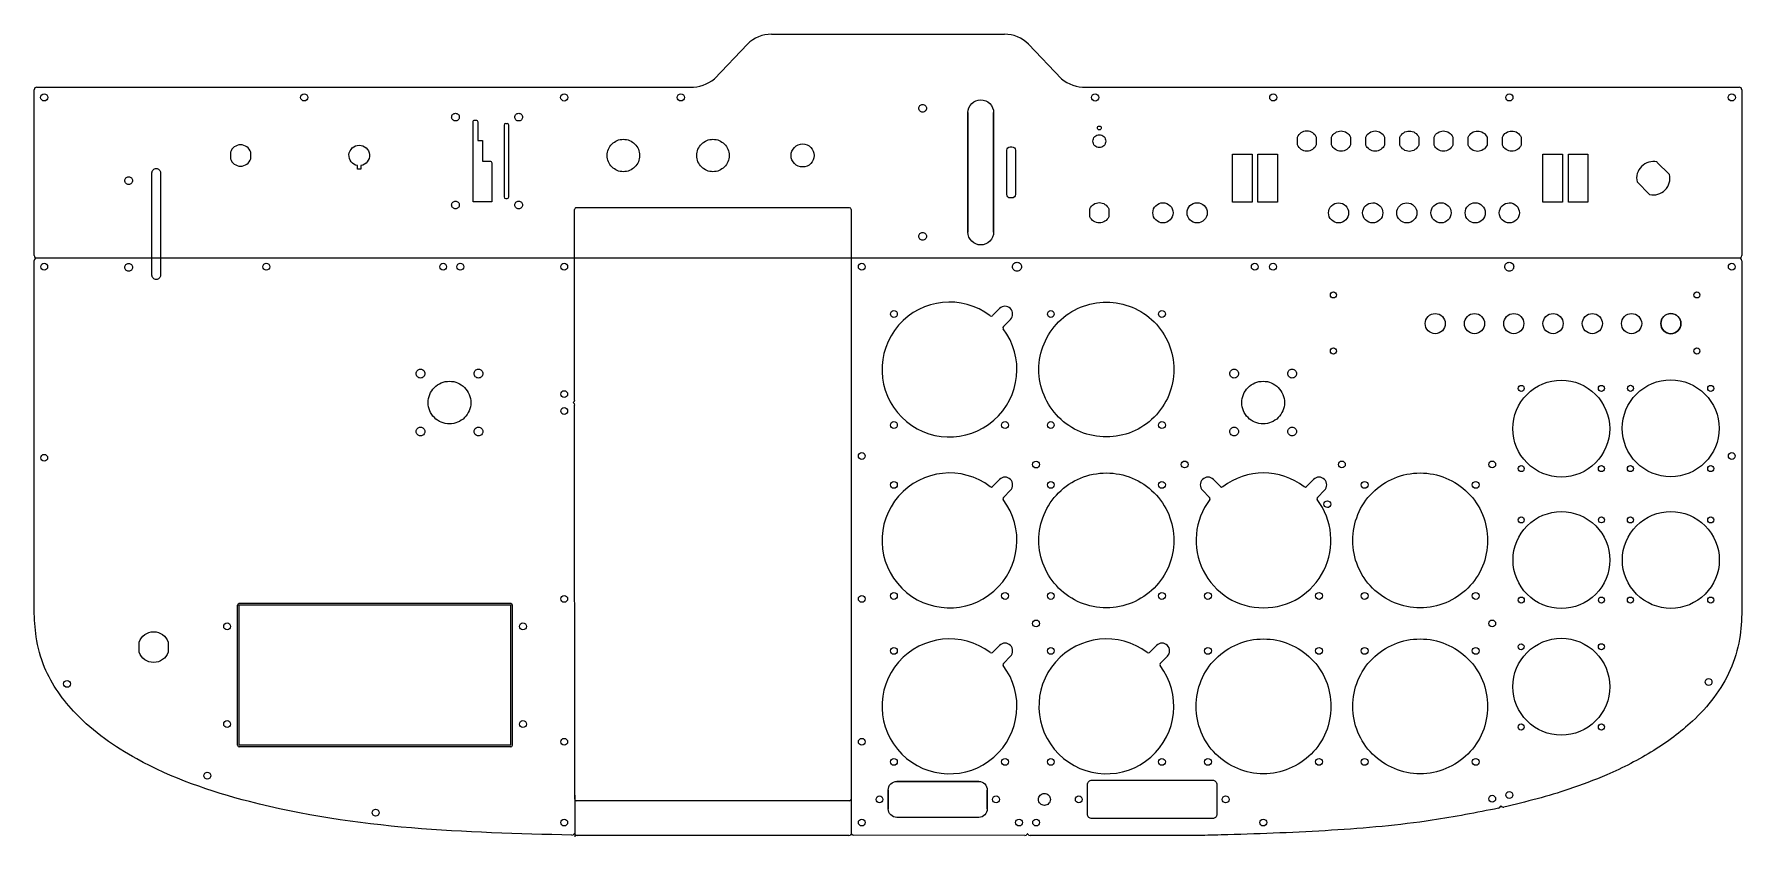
# Model space of a CAD drawing. Header units: inches. Extents: x -55 to 626, y 47 to 348.
# Drawn here: x -54.74 to -15.37, y 47.09 to 65.6 of the extents above.
import ezdxf

# ---------------------------------------------------------------- set-up
doc = ezdxf.new("R2010")
doc.units = ezdxf.units.IN
doc.layers.get('0').update_dxf_attribs({"linetype": 'CONTINUOUS'})

msp = doc.modelspace()

# ---------------------------------------------------------------- linework, layer by layer
for p, q in [((-39.055, 64.568), (-38.292, 65.37)), ((-37.736, 65.601), (-32.371, 65.601)), ((-31.814, 65.37), (-31.052, 64.568)), ((-54.738, 60.495), (-54.738, 64.318)), ((-54.679, 64.377), (-39.612, 64.377)), ((-30.495, 64.377), (-15.427, 64.377)), ((-15.368, 64.318), (-15.368, 60.495)), ((-33.209, 63.791), (-33.209, 61.035)), ((-32.618, 61.035), (-32.618, 63.791)), ((-43.904, 63.501), (-43.904, 61.848)), ((-43.865, 63.54), (-43.836, 63.54)), ((-43.797, 61.848), (-43.797, 63.501)), ((-50.213, 62.877), (-50.213, 62.728)), ((-49.744, 62.728), (-49.744, 62.877)), ((-17.035, 62.363), (-17.324, 62.652)), ((-17.784, 62.193), (-17.495, 61.903)), ((-43.865, 61.808), (-43.836, 61.808)), ((-42.277, 57.163), (-42.278, 61.559)), ((-35.938, 61.598), (-42.239, 61.598)), ((-35.899, 61.559), (-35.899, 47.96)), ((-54.738, 52.315), (-54.738, 60.377)), ((-15.4, 60.436), (-54.707, 60.436)), ((-15.368, 60.376), (-15.368, 52.315)), ((-32.481, 59.272), (-32.644, 59.109)), ((-32.23, 59.022), (-32.394, 58.858)), ((-42.276, 47.96), (-42.277, 57.045)), ((-32.481, 55.331), (-32.644, 55.168)), ((-27.551, 55.331), (-27.388, 55.168)), ((-25.242, 55.331), (-25.405, 55.168)), ((-32.23, 55.081), (-32.394, 54.917)), ((-27.802, 55.081), (-27.639, 54.917)), ((-24.991, 55.081), (-25.154, 54.917)), ((-50.049, 49.202), (-50.049, 52.43)), ((-43.75, 52.47), (-50.009, 52.47)), ((-43.75, 52.43), (-50.009, 52.43)), ((-50.009, 49.202), (-50.009, 52.43)), ((-43.75, 49.202), (-43.75, 52.43)), ((-43.71, 49.202), (-43.71, 52.43)), ((-32.481, 51.504), (-32.644, 51.34)), ((-32.23, 51.253), (-32.394, 51.09)), ((-28.864, 51.504), (-29.027, 51.34)), ((-28.613, 51.253), (-28.777, 51.09)), ((-43.75, 49.202), (-50.009, 49.202)), ((-43.75, 49.162), (-50.009, 49.162)), ((-42.276, 48.051), (-42.276, 47.088)), ((-35.048, 48.168), (-35.048, 47.735)), ((-32.961, 48.365), (-34.851, 48.365)), ((-32.764, 47.735), (-32.764, 48.168)), ((-35.938, 47.92), (-42.236, 47.92)), ((-35.899, 47.983), (-35.899, 47.125)), ((-35.956, 47.121), (-42.219, 47.121)), ((-31.895, 47.121), (-35.84, 47.125)), ((-27.828, 47.121), (-31.777, 47.121))]:
    msp.add_line(p, q)
for points in [[(-54.506, 64.059, -0.414214), (-54.589, 64.141, -0.414214), (-54.506, 64.224, -0.414214), (-54.424, 64.141, -0.414214)], [(-48.512, 64.059, -0.414214), (-48.595, 64.141, -0.414214), (-48.512, 64.224, -0.414214), (-48.429, 64.141, -0.414214)], [(-42.518, 64.058, -0.414214), (-42.6, 64.141, -0.414214), (-42.518, 64.224, -0.414214), (-42.435, 64.141, -0.414214)], [(-39.912, 64.141, -0.414214), (-39.829, 64.224, -0.414214), (-39.746, 64.141, -0.414214), (-39.829, 64.059, -0.414214)], [(-30.195, 64.14, -0.414214), (-30.278, 64.058, -0.414214), (-30.36, 64.14, -0.414214), (-30.278, 64.223, -0.414214)], [(-26.17, 64.059, -0.414214), (-26.253, 64.141, -0.414214), (-26.17, 64.224, -0.414214), (-26.088, 64.141, -0.414214)], [(-20.645, 64.141, -0.414214), (-20.728, 64.059, -0.414214), (-20.811, 64.141, -0.414214), (-20.728, 64.224, -0.414214)], [(-15.6, 64.059, -0.414214), (-15.683, 64.141, -0.414214), (-15.6, 64.224, -0.414214), (-15.518, 64.141, -0.414214)], [(-34.256, 63.98, -0.414214), (-34.167, 63.892, -0.414214), (-34.256, 63.803, -0.414214), (-34.345, 63.892, -0.414214)], [(-32.618, 63.791), (-32.618, 61.035, -0.414214), (-32.914, 60.739, -0.414214), (-33.209, 61.035), (-33.209, 63.791, -0.414214), (-32.914, 64.086, -0.414214)], [(-45.113, 63.687, -0.414214), (-45.025, 63.776, -0.414214), (-44.936, 63.687, -0.414214), (-45.025, 63.598, -0.414214)], [(-44.405, 62.674), (-44.23, 62.674, -0.414214), (-44.19, 62.635), (-44.19, 61.73), (-44.62, 61.73), (-44.62, 63.58, -0.414214), (-44.581, 63.619), (-44.552, 63.619, -0.414214), (-44.513, 63.58), (-44.513, 63.147), (-44.405, 63.147)], [(-43.656, 63.687, -0.414214), (-43.567, 63.776, -0.414214), (-43.478, 63.687, -0.414214), (-43.567, 63.598, -0.414214)], [(-30.181, 63.482, -0.414214), (-30.137, 63.438, -0.414214), (-30.181, 63.394, -0.414214), (-30.225, 63.438, -0.414214)], [(-47.48, 62.822, -0.389899), (-47.245, 63.038, -0.389899), (-47.009, 62.822, -0.389899), (-47.205, 62.569), (-47.205, 62.487), (-47.284, 62.487), (-47.284, 62.569, -0.389899)], [(-40.78, 62.802, -0.414214), (-41.154, 62.428, -0.414214), (-41.528, 62.802, -0.414214), (-41.154, 63.176, -0.414214)], [(-39.088, 62.428, -0.414214), (-39.462, 62.802, -0.414214), (-39.088, 63.176, -0.414214), (-38.714, 62.802, -0.414214)], [(-37.287, 62.802, -0.414214), (-37.021, 63.068, -0.414214), (-36.756, 62.802, -0.414214), (-37.021, 62.537, -0.414214)], [(-32.116, 61.901, -0.414214), (-32.195, 61.822), (-32.234, 61.822, -0.414214), (-32.313, 61.901), (-32.313, 62.925, -0.414214), (-32.234, 63.003), (-32.195, 63.003, -0.414214), (-32.116, 62.925)], [(-30.181, 62.985, -0.414214), (-30.329, 63.133, -0.414214), (-30.181, 63.281, -0.414214), (-30.033, 63.133, -0.414214)], [(-25.613, 63.225, -0.303697), (-25.397, 63.37, -0.303697), (-25.18, 63.225), (-25.18, 63.046, -0.303697), (-25.397, 62.901, -0.303697), (-25.613, 63.046)], [(-24.825, 63.223, -0.303697), (-24.609, 63.368, -0.303697), (-24.392, 63.223), (-24.392, 63.045, -0.303697), (-24.609, 62.9, -0.303697), (-24.825, 63.045)], [(-24.038, 63.044), (-24.038, 63.223, -0.303697), (-23.822, 63.368, -0.303697), (-23.605, 63.223), (-23.605, 63.044, -0.303697), (-23.822, 62.9, -0.303697)], [(-23.034, 63.367, -0.303697), (-22.818, 63.222), (-22.818, 63.043, -0.303697), (-23.034, 62.898, -0.303697), (-23.251, 63.043), (-23.251, 63.222, -0.303697)], [(-22.247, 63.368, -0.303697), (-22.03, 63.223), (-22.03, 63.044, -0.303697), (-22.247, 62.899, -0.303697), (-22.463, 63.044), (-22.463, 63.223, -0.303697)], [(-21.46, 62.898, -0.303697), (-21.677, 63.043), (-21.677, 63.222, -0.303697), (-21.46, 63.367, -0.303697), (-21.243, 63.222), (-21.243, 63.043, -0.303697)], [(-20.889, 63.222, -0.303697), (-20.673, 63.367, -0.303697), (-20.456, 63.222), (-20.456, 63.044, -0.303697), (-20.673, 62.899, -0.303697), (-20.889, 63.044)], [(-52.559, 62.312, -0.414214), (-52.471, 62.224, -0.414214), (-52.559, 62.135, -0.414214), (-52.648, 62.224, -0.414214)], [(-51.923, 62.503, -0.414214), (-51.825, 62.405), (-51.825, 60.042, -0.414214), (-51.923, 59.944, -0.414214), (-52.022, 60.042), (-52.022, 62.405, -0.414214)], [(-45.113, 61.662, -0.414214), (-45.024, 61.75, -0.414214), (-44.936, 61.662, -0.414214), (-45.024, 61.573, -0.414214)], [(-43.567, 61.573, -0.414214), (-43.656, 61.662, -0.414214), (-43.567, 61.75, -0.414214), (-43.479, 61.662, -0.414214)], [(-29.965, 61.57), (-29.965, 61.391, -0.303697), (-30.181, 61.246, -0.303697), (-30.398, 61.391), (-30.398, 61.57, -0.303697), (-30.181, 61.715, -0.303697)], [(-28.947, 61.48, -0.414214), (-28.714, 61.713, -0.414214), (-28.482, 61.48, -0.414214), (-28.714, 61.248, -0.414214)], [(-27.927, 61.248, -0.414214), (-28.159, 61.481, -0.414214), (-27.927, 61.713, -0.414214), (-27.694, 61.481, -0.414214)], [(-24.665, 61.247, -0.414214), (-24.897, 61.479, -0.414214), (-24.665, 61.711, -0.414214), (-24.433, 61.479, -0.414214)], [(-23.879, 61.247, -0.414214), (-24.111, 61.479, -0.414214), (-23.879, 61.711, -0.414214), (-23.646, 61.479, -0.414214)], [(-23.091, 61.711, -0.414214), (-22.859, 61.479, -0.414214), (-23.091, 61.247, -0.414214), (-23.323, 61.479, -0.414214)], [(-22.071, 61.479, -0.414214), (-22.303, 61.247, -0.414214), (-22.536, 61.479, -0.414214), (-22.303, 61.712, -0.414214)], [(-21.283, 61.48, -0.414214), (-21.515, 61.247, -0.414214), (-21.747, 61.48, -0.414214), (-21.515, 61.712, -0.414214)], [(-20.729, 61.711, -0.414214), (-20.496, 61.479, -0.414214), (-20.729, 61.247, -0.414214), (-20.961, 61.479, -0.414214)], [(-34.167, 60.939, -0.414214), (-34.256, 60.85, -0.414214), (-34.345, 60.939, -0.414214), (-34.256, 61.028, -0.414214)], [(-54.506, 60.159, -0.414214), (-54.585, 60.237, -0.414214), (-54.506, 60.316, -0.414214), (-54.427, 60.237, -0.414214)], [(-52.559, 60.135, -0.414214), (-52.648, 60.224, -0.414214), (-52.559, 60.312, -0.414214), (-52.471, 60.224, -0.414214)], [(-49.464, 60.237, -0.414214), (-49.386, 60.316, -0.414214), (-49.307, 60.237, -0.414214), (-49.386, 60.159, -0.414214)], [(-45.308, 60.159, -0.414214), (-45.387, 60.237, -0.414214), (-45.308, 60.316, -0.414214), (-45.23, 60.237, -0.414214)], [(-44.834, 60.237, -0.414214), (-44.913, 60.159, -0.414214), (-44.991, 60.237, -0.414214), (-44.913, 60.316, -0.414214)], [(-42.439, 60.237, -0.414214), (-42.518, 60.159, -0.414214), (-42.596, 60.237, -0.414214), (-42.518, 60.316, -0.414214)], [(-35.736, 60.237, -0.414214), (-35.658, 60.316, -0.414214), (-35.579, 60.237, -0.414214), (-35.658, 60.159, -0.414214)], [(-32.079, 60.34, -0.414214), (-31.976, 60.237, -0.414214), (-32.079, 60.135, -0.414214), (-32.181, 60.237, -0.414214)], [(-26.598, 60.316, -0.414214), (-26.519, 60.237, -0.414214), (-26.598, 60.159, -0.414214), (-26.676, 60.237, -0.414214)], [(-26.176, 60.316, -0.414214), (-26.097, 60.237, -0.414214), (-26.176, 60.159, -0.414214), (-26.254, 60.237, -0.414214)], [(-20.73, 60.34, -0.414214), (-20.628, 60.237, -0.414214), (-20.73, 60.135, -0.414214), (-20.832, 60.237, -0.414214)], [(-15.521, 60.237, -0.414214), (-15.6, 60.159, -0.414214), (-15.679, 60.237, -0.414214), (-15.6, 60.316, -0.414214)], [(-24.784, 59.516, -0.414214), (-24.854, 59.586, -0.414214), (-24.784, 59.656, -0.414214), (-24.714, 59.586, -0.414214)], [(-16.405, 59.656, -0.414214), (-16.335, 59.586, -0.414214), (-16.405, 59.516, -0.414214), (-16.475, 59.586, -0.414214)], [(-34.838, 59.146, -0.414214), (-34.916, 59.068, -0.414214), (-34.995, 59.146, -0.414214), (-34.916, 59.225, -0.414214)], [(-30.019, 56.311, -0.414214), (-31.574, 57.866, -0.414214), (-30.019, 59.421, -0.414214), (-28.464, 57.866, -0.414214)], [(-31.299, 59.068, -0.414214), (-31.378, 59.146, -0.414214), (-31.299, 59.225, -0.414214), (-31.221, 59.146, -0.414214)], [(-28.738, 59.068, -0.414214), (-28.817, 59.146, -0.414214), (-28.738, 59.225, -0.414214), (-28.659, 59.146, -0.414214)], [(-22.437, 59.157, -0.414214), (-22.205, 58.925, -0.414214), (-22.437, 58.693, -0.414214), (-22.669, 58.925, -0.414214)], [(-21.532, 58.693, -0.414214), (-21.764, 58.925, -0.414214), (-21.532, 59.157, -0.414214), (-21.299, 58.925, -0.414214)], [(-20.626, 59.157, -0.414214), (-20.394, 58.925, -0.414214), (-20.626, 58.693, -0.414214), (-20.858, 58.925, -0.414214)], [(-19.721, 59.157, -0.414214), (-19.488, 58.925, -0.414214), (-19.721, 58.693, -0.414214), (-19.953, 58.925, -0.414214)], [(-19.047, 58.925, -0.414214), (-18.815, 59.157, -0.414214), (-18.583, 58.925, -0.414214), (-18.815, 58.693, -0.414214)], [(-17.91, 59.157, -0.414214), (-17.677, 58.925, -0.414214), (-17.91, 58.693, -0.414214), (-18.142, 58.925, -0.414214)], [(-17.004, 59.157, -0.414214), (-16.772, 58.925, -0.414214), (-17.004, 58.693, -0.414214), (-17.236, 58.925, -0.414214)], [(-24.854, 58.293, -0.414214), (-24.784, 58.363, -0.414214), (-24.714, 58.293, -0.414214), (-24.784, 58.223, -0.414214)], [(-16.405, 58.223, -0.414214), (-16.475, 58.293, -0.414214), (-16.405, 58.363, -0.414214), (-16.335, 58.293, -0.414214)], [(-45.933, 57.772, -0.414214), (-45.831, 57.875, -0.414214), (-45.728, 57.772, -0.414214), (-45.831, 57.67, -0.414214)], [(-44.597, 57.772, -0.414214), (-44.495, 57.875, -0.414214), (-44.392, 57.772, -0.414214), (-44.495, 57.67, -0.414214)], [(-27.175, 57.772, -0.414214), (-27.072, 57.875, -0.414214), (-26.97, 57.772, -0.414214), (-27.072, 57.67, -0.414214)], [(-25.634, 57.772, -0.414214), (-25.736, 57.67, -0.414214), (-25.838, 57.772, -0.414214), (-25.736, 57.875, -0.414214)], [(-45.163, 56.612, -0.414214), (-45.655, 57.104, -0.414214), (-45.163, 57.596, -0.414214), (-44.671, 57.104, -0.414214)], [(-26.896, 57.104, -0.414214), (-26.404, 57.596, -0.414214), (-25.912, 57.104, -0.414214), (-26.404, 56.612, -0.414214)], [(-18.415, 56.503, -0.414214), (-19.531, 55.386, -0.414214), (-20.648, 56.503, -0.414214), (-19.531, 57.62, -0.414214)], [(-20.455, 57.501, -0.414214), (-20.385, 57.431, -0.414214), (-20.455, 57.361, -0.414214), (-20.525, 57.431, -0.414214)], [(-18.605, 57.362, -0.414214), (-18.675, 57.432, -0.414214), (-18.605, 57.501, -0.414214), (-18.535, 57.432, -0.414214)], [(-17.009, 57.627, -0.414214), (-15.892, 56.51, -0.414214), (-17.009, 55.393, -0.414214), (-18.125, 56.51, -0.414214)], [(-18.005, 57.432, -0.414214), (-17.935, 57.502, -0.414214), (-17.865, 57.432, -0.414214), (-17.935, 57.362, -0.414214)], [(-16.085, 57.362, -0.414214), (-16.155, 57.431, -0.414214), (-16.085, 57.501, -0.414214), (-16.015, 57.431, -0.414214)], [(-42.596, 57.299, -0.414214), (-42.518, 57.378, -0.414214), (-42.439, 57.299, -0.414214), (-42.518, 57.22, -0.414214)], [(-42.596, 56.909, -0.414214), (-42.518, 56.988, -0.414214), (-42.439, 56.909, -0.414214), (-42.518, 56.83, -0.414214)], [(-45.728, 56.436, -0.414214), (-45.831, 56.334, -0.414214), (-45.933, 56.436, -0.414214), (-45.831, 56.538, -0.414214)], [(-44.495, 56.334, -0.414214), (-44.597, 56.436, -0.414214), (-44.495, 56.538, -0.414214), (-44.392, 56.436, -0.414214)], [(-34.838, 56.586, -0.414214), (-34.916, 56.507, -0.414214), (-34.995, 56.586, -0.414214), (-34.916, 56.665, -0.414214)], [(-32.276, 56.586, -0.414214), (-32.355, 56.507, -0.414214), (-32.434, 56.586, -0.414214), (-32.355, 56.665, -0.414214)], [(-31.221, 56.586, -0.414214), (-31.299, 56.507, -0.414214), (-31.378, 56.586, -0.414214), (-31.299, 56.665, -0.414214)], [(-28.738, 56.665, -0.414214), (-28.659, 56.586, -0.414214), (-28.738, 56.507, -0.414214), (-28.817, 56.586, -0.414214)], [(-27.072, 56.334, -0.414214), (-27.175, 56.436, -0.414214), (-27.072, 56.538, -0.414214), (-26.97, 56.436, -0.414214)], [(-25.634, 56.436, -0.414214), (-25.736, 56.334, -0.414214), (-25.838, 56.436, -0.414214), (-25.736, 56.538, -0.414214)], [(-54.506, 55.752, -0.414214), (-54.585, 55.831, -0.414214), (-54.506, 55.909, -0.414214), (-54.427, 55.831, -0.414214)], [(-35.579, 55.872, -0.414214), (-35.658, 55.793, -0.414214), (-35.736, 55.872, -0.414214), (-35.658, 55.95, -0.414214)], [(-15.521, 55.872, -0.414214), (-15.6, 55.793, -0.414214), (-15.679, 55.872, -0.414214), (-15.6, 55.95, -0.414214)], [(-31.561, 55.675, -0.414214), (-31.639, 55.596, -0.414214), (-31.718, 55.675, -0.414214), (-31.639, 55.754, -0.414214)], [(-28.135, 55.676, -0.414214), (-28.214, 55.597, -0.414214), (-28.292, 55.676, -0.414214), (-28.214, 55.755, -0.414214)], [(-24.511, 55.676, -0.414214), (-24.59, 55.597, -0.414214), (-24.668, 55.676, -0.414214), (-24.59, 55.755, -0.414214)], [(-21.124, 55.597, -0.414214), (-21.203, 55.676, -0.414214), (-21.124, 55.755, -0.414214), (-21.045, 55.676, -0.414214)], [(-20.455, 55.511, -0.414214), (-20.525, 55.581, -0.414214), (-20.455, 55.651, -0.414214), (-20.385, 55.581, -0.414214)], [(-18.675, 55.582, -0.414214), (-18.605, 55.652, -0.414214), (-18.535, 55.582, -0.414214), (-18.605, 55.512, -0.414214)], [(-17.866, 55.581, -0.414214), (-17.936, 55.511, -0.414214), (-18.006, 55.581, -0.414214), (-17.936, 55.651, -0.414214)], [(-16.015, 55.581, -0.414214), (-16.085, 55.511, -0.414214), (-16.155, 55.581, -0.414214), (-16.085, 55.651, -0.414214)], [(-34.838, 55.206, -0.414214), (-34.916, 55.127, -0.414214), (-34.995, 55.206, -0.414214), (-34.916, 55.284, -0.414214)], [(-28.464, 53.925, -0.414214), (-30.019, 52.37, -0.414214), (-31.574, 53.925, -0.414214), (-30.019, 55.481, -0.414214)], [(-31.299, 55.127, -0.414214), (-31.378, 55.206, -0.414214), (-31.299, 55.284, -0.414214), (-31.221, 55.206, -0.414214)], [(-28.659, 55.206, -0.414214), (-28.738, 55.127, -0.414214), (-28.817, 55.206, -0.414214), (-28.738, 55.284, -0.414214)], [(-21.229, 53.925, -0.414214), (-22.784, 52.37, -0.414214), (-24.339, 53.925, -0.414214), (-22.784, 55.481, -0.414214)], [(-24.065, 55.127, -0.414214), (-24.144, 55.206, -0.414214), (-24.065, 55.284, -0.414214), (-23.986, 55.206, -0.414214)], [(-21.425, 55.206, -0.414214), (-21.504, 55.127, -0.414214), (-21.582, 55.206, -0.414214), (-21.504, 55.284, -0.414214)], [(-25.002, 54.76, -0.414214), (-24.924, 54.839, -0.414214), (-24.845, 54.76, -0.414214), (-24.924, 54.682, -0.414214)], [(-18.41, 53.472, -0.414214), (-19.527, 52.355, -0.414214), (-20.643, 53.472, -0.414214), (-19.527, 54.589, -0.414214)], [(-20.455, 54.468, -0.414214), (-20.385, 54.398, -0.414214), (-20.455, 54.328, -0.414214), (-20.524, 54.398, -0.414214)], [(-18.604, 54.329, -0.414214), (-18.674, 54.399, -0.414214), (-18.604, 54.469, -0.414214), (-18.534, 54.399, -0.414214)], [(-17.005, 54.591, -0.414214), (-15.888, 53.474, -0.414214), (-17.005, 52.358, -0.414214), (-18.122, 53.474, -0.414214)], [(-18.006, 54.398, -0.414214), (-17.936, 54.468, -0.414214), (-17.866, 54.398, -0.414214), (-17.936, 54.328, -0.414214)], [(-16.085, 54.328, -0.414214), (-16.155, 54.398, -0.414214), (-16.085, 54.468, -0.414214), (-16.016, 54.398, -0.414214)], [(-42.518, 52.655, -0.414214), (-42.439, 52.576, -0.414214), (-42.518, 52.498, -0.414214), (-42.596, 52.576, -0.414214)], [(-35.736, 52.576, -0.414214), (-35.658, 52.655, -0.414214), (-35.579, 52.576, -0.414214), (-35.658, 52.498, -0.414214)], [(-34.916, 52.724, -0.414214), (-34.838, 52.645, -0.414214), (-34.916, 52.566, -0.414214), (-34.995, 52.645, -0.414214)], [(-32.434, 52.645, -0.414214), (-32.355, 52.724, -0.414214), (-32.276, 52.645, -0.414214), (-32.355, 52.566, -0.414214)], [(-31.378, 52.645, -0.414214), (-31.299, 52.724, -0.414214), (-31.221, 52.645, -0.414214), (-31.299, 52.566, -0.414214)], [(-28.817, 52.645, -0.414214), (-28.738, 52.724, -0.414214), (-28.659, 52.645, -0.414214), (-28.738, 52.566, -0.414214)], [(-27.677, 52.566, -0.414214), (-27.756, 52.645, -0.414214), (-27.677, 52.724, -0.414214), (-27.598, 52.645, -0.414214)], [(-25.195, 52.645, -0.414214), (-25.116, 52.724, -0.414214), (-25.037, 52.645, -0.414214), (-25.116, 52.566, -0.414214)], [(-24.065, 52.566, -0.414214), (-24.144, 52.645, -0.414214), (-24.065, 52.724, -0.414214), (-23.986, 52.645, -0.414214)], [(-21.504, 52.566, -0.414214), (-21.582, 52.645, -0.414214), (-21.504, 52.724, -0.414214), (-21.425, 52.645, -0.414214)], [(-20.454, 52.618, -0.414214), (-20.384, 52.548, -0.414214), (-20.454, 52.478, -0.414214), (-20.524, 52.548, -0.414214)], [(-18.674, 52.548, -0.414214), (-18.604, 52.618, -0.414214), (-18.534, 52.548, -0.414214), (-18.604, 52.478, -0.414214)], [(-17.866, 52.548, -0.414214), (-17.936, 52.478, -0.414214), (-18.006, 52.548, -0.414214), (-17.936, 52.618, -0.414214)], [(-16.015, 52.549, -0.414214), (-16.085, 52.479, -0.414214), (-16.155, 52.549, -0.414214), (-16.085, 52.618, -0.414214)], [(-50.29, 51.863, -0.414214), (-50.369, 51.942, -0.414214), (-50.29, 52.021, -0.414214), (-50.211, 51.942, -0.414214)], [(-43.548, 51.942, -0.414214), (-43.469, 52.021, -0.414214), (-43.39, 51.942, -0.414214), (-43.469, 51.863, -0.414214)], [(-31.718, 52.01, -0.414214), (-31.639, 52.089, -0.414214), (-31.56, 52.01, -0.414214), (-31.639, 51.931, -0.414214)], [(-21.124, 51.931, -0.414214), (-21.203, 52.01, -0.414214), (-21.124, 52.089, -0.414214), (-21.045, 52.01, -0.414214)], [(-51.982, 51.818, -0.319198), (-51.648, 51.58), (-51.648, 51.347, -0.319198), (-51.982, 51.109, -0.319198), (-52.317, 51.347), (-52.317, 51.58, -0.319198)], [(-24.841, 50.098, -0.414214), (-26.396, 48.543, -0.414214), (-27.951, 50.098, -0.414214), (-26.396, 51.653, -0.414214)], [(-22.784, 51.653, -0.414214), (-21.229, 50.098, -0.414214), (-22.784, 48.543, -0.414214), (-24.339, 50.098, -0.414214)], [(-18.413, 50.551, -0.414214), (-19.53, 49.434, -0.414214), (-20.647, 50.551, -0.414214), (-19.53, 51.667, -0.414214)], [(-34.838, 51.378, -0.414214), (-34.916, 51.299, -0.414214), (-34.995, 51.378, -0.414214), (-34.916, 51.457, -0.414214)], [(-31.378, 51.378, -0.414214), (-31.299, 51.457, -0.414214), (-31.221, 51.378, -0.414214), (-31.299, 51.299, -0.414214)], [(-27.598, 51.378, -0.414214), (-27.677, 51.299, -0.414214), (-27.756, 51.378, -0.414214), (-27.677, 51.457, -0.414214)], [(-25.116, 51.299, -0.414214), (-25.194, 51.378, -0.414214), (-25.116, 51.457, -0.414214), (-25.037, 51.378, -0.414214)], [(-24.065, 51.299, -0.414214), (-24.144, 51.378, -0.414214), (-24.065, 51.457, -0.414214), (-23.986, 51.378, -0.414214)], [(-21.425, 51.378, -0.414214), (-21.504, 51.299, -0.414214), (-21.582, 51.378, -0.414214), (-21.504, 51.457, -0.414214)], [(-20.386, 51.471, -0.414214), (-20.456, 51.401, -0.414214), (-20.525, 51.471, -0.414214), (-20.456, 51.541, -0.414214)], [(-18.675, 51.473, -0.414214), (-18.605, 51.543, -0.414214), (-18.535, 51.473, -0.414214), (-18.605, 51.403, -0.414214)], [(-53.98, 50.537, -0.414214), (-54.058, 50.615, -0.414214), (-53.98, 50.694, -0.414214), (-53.901, 50.615, -0.414214)], [(-16.134, 50.738, -0.414214), (-16.056, 50.659, -0.414214), (-16.134, 50.581, -0.414214), (-16.213, 50.659, -0.414214)], [(-50.29, 49.768, -0.414214), (-50.211, 49.69, -0.414214), (-50.29, 49.611, -0.414214), (-50.369, 49.69, -0.414214)], [(-43.469, 49.611, -0.414214), (-43.548, 49.69, -0.414214), (-43.469, 49.768, -0.414214), (-43.39, 49.69, -0.414214)], [(-20.386, 49.621, -0.414214), (-20.456, 49.551, -0.414214), (-20.525, 49.621, -0.414214), (-20.456, 49.691, -0.414214)], [(-18.605, 49.692, -0.414214), (-18.535, 49.622, -0.414214), (-18.605, 49.552, -0.414214), (-18.675, 49.622, -0.414214)], [(-42.596, 49.281, -0.414214), (-42.518, 49.36, -0.414214), (-42.439, 49.281, -0.414214), (-42.518, 49.202, -0.414214)], [(-35.658, 49.36, -0.414214), (-35.579, 49.281, -0.414214), (-35.658, 49.202, -0.414214), (-35.736, 49.281, -0.414214)], [(-34.995, 48.818, -0.414214), (-34.916, 48.896, -0.414214), (-34.838, 48.818, -0.414214), (-34.916, 48.739, -0.414214)], [(-32.434, 48.818, -0.414214), (-32.355, 48.896, -0.414214), (-32.276, 48.818, -0.414214), (-32.355, 48.739, -0.414214)], [(-31.299, 48.896, -0.414214), (-31.221, 48.818, -0.414214), (-31.299, 48.739, -0.414214), (-31.378, 48.818, -0.414214)], [(-28.817, 48.818, -0.414214), (-28.738, 48.896, -0.414214), (-28.659, 48.818, -0.414214), (-28.738, 48.739, -0.414214)], [(-27.677, 48.739, -0.414214), (-27.756, 48.818, -0.414214), (-27.677, 48.896, -0.414214), (-27.598, 48.818, -0.414214)], [(-25.194, 48.818, -0.414214), (-25.116, 48.896, -0.414214), (-25.037, 48.818, -0.414214), (-25.116, 48.739, -0.414214)], [(-23.986, 48.818, -0.414214), (-24.065, 48.739, -0.414214), (-24.144, 48.818, -0.414214), (-24.065, 48.896, -0.414214)], [(-21.582, 48.818, -0.414214), (-21.504, 48.896, -0.414214), (-21.425, 48.818, -0.414214), (-21.504, 48.739, -0.414214)], [(-50.746, 48.578, -0.414214), (-50.667, 48.499, -0.414214), (-50.746, 48.42, -0.414214), (-50.825, 48.499, -0.414214)], [(-32.961, 48.365, -0.414214), (-32.764, 48.168), (-32.764, 47.735, -0.414214), (-32.961, 47.538), (-34.851, 47.538, -0.414214), (-35.048, 47.735), (-35.048, 48.168, -0.414214), (-34.851, 48.365)], [(-31.309, 47.952, -0.414214), (-31.447, 47.814, -0.414214), (-31.584, 47.952, -0.414214), (-31.447, 48.09, -0.414214)], [(-27.47, 47.608, -0.414214), (-27.57, 47.509), (-30.353, 47.509, -0.414214), (-30.453, 47.608), (-30.453, 48.295, -0.414214), (-30.353, 48.395), (-27.57, 48.395, -0.414214), (-27.47, 48.295)], [(-21.045, 47.967, -0.414214), (-21.123, 47.888, -0.414214), (-21.202, 47.967, -0.414214), (-21.123, 48.046, -0.414214)], [(-20.729, 47.974, -0.414214), (-20.808, 48.053, -0.414214), (-20.729, 48.132, -0.414214), (-20.651, 48.053, -0.414214)], [(-20.729, 47.974, -0.414214), (-20.808, 48.053, -0.414214), (-20.729, 48.132, -0.414214), (-20.651, 48.053, -0.414214)], [(-46.786, 47.646, -0.414214), (-46.865, 47.567, -0.414214), (-46.944, 47.646, -0.414214), (-46.865, 47.725, -0.414214)], [(-35.249, 48.031, -0.414214), (-35.171, 47.952, -0.414214), (-35.249, 47.873, -0.414214), (-35.328, 47.952, -0.414214)], [(-32.641, 47.952, -0.414214), (-32.562, 48.031, -0.414214), (-32.484, 47.952, -0.414214), (-32.562, 47.873, -0.414214)], [(-30.576, 47.952, -0.414214), (-30.654, 47.873, -0.414214), (-30.733, 47.952, -0.414214), (-30.654, 48.031, -0.414214)], [(-27.269, 48.031, -0.414214), (-27.19, 47.952, -0.414214), (-27.269, 47.873, -0.414214), (-27.347, 47.952, -0.414214)], [(-42.518, 47.34, -0.414214), (-42.596, 47.419, -0.414214), (-42.518, 47.498, -0.414214), (-42.439, 47.419, -0.414214)], [(-35.736, 47.419, -0.414214), (-35.658, 47.498, -0.414214), (-35.579, 47.419, -0.414214), (-35.658, 47.34, -0.414214)], [(-32.111, 47.419, -0.414214), (-32.032, 47.498, -0.414214), (-31.953, 47.419, -0.414214), (-32.032, 47.34, -0.414214)], [(-31.638, 47.498, -0.414214), (-31.56, 47.419, -0.414214), (-31.638, 47.34, -0.414214), (-31.717, 47.419, -0.414214)], [(-26.401, 47.498, -0.414214), (-26.322, 47.419, -0.414214), (-26.401, 47.34, -0.414214), (-26.48, 47.419, -0.414214)]]:
    msp.add_lwpolyline(points, format="xyb", close=True)
for points in [[(-26.66, 62.833), (-26.66, 61.722), (-27.112, 61.722), (-27.112, 62.833)], [(-26.073, 62.833), (-26.073, 61.722), (-26.526, 61.722), (-26.526, 62.833)], [(-19.955, 61.722), (-19.955, 62.833), (-19.502, 62.833), (-19.502, 61.722)], [(-19.368, 61.722), (-19.368, 62.833), (-18.916, 62.833), (-18.916, 61.722)]]:
    msp.add_lwpolyline(points, close=True)
for centre, radius, start, end in [((-37.736, 64.813), 0.787, 90, 135), ((-32.371, 64.813), 0.787, 45, 90), ((-39.602, 65.254), 0.877, 269.349, 308.5665), ((-30.505, 65.254), 0.877, 231.4335, 270.651), ((-54.679, 64.318), 0.0591, 90, 179.9997), ((-15.427, 64.318), 0.0591, 44.9991, 90), ((-15.427, 64.318), 0.0591, -0.0018, 44.9991), ((-43.865, 63.501), 0.0394, 90, 180), ((-43.836, 63.501), 0.0394, 0, 90), ((-49.979, 62.802), 0.246, 90, 162.4225), ((-49.979, 62.802), 0.246, 17.5775, 90), ((-49.979, 62.802), 0.246, 197.5775, 270), ((-49.979, 62.802), 0.246, 270, 342.4225), ((-17.409, 62.278), 0.384, 77.2042, 135), ((-17.409, 62.278), 0.384, 135, 192.7958), ((-17.409, 62.278), 0.384, -45, 12.7958), ((-43.865, 61.848), 0.0394, 180, 270), ((-43.836, 61.848), 0.0394, -90, 0), ((-17.409, 62.278), 0.384, 257.2042, 315), ((-42.239, 61.559), 0.0394, 135.009, 180.0181), ((-42.239, 61.559), 0.0394, 90, 135.009), ((-35.938, 61.559), 0.0394, 0, 90), ((-54.679, 60.495), 0.0591, 179.9997, 236.4424), ((-54.679, 60.377), 0.0591, 123.557, 179.9997), ((-54.718, 60.436), 0.0118, -0.0003, 56.4424), ((-54.718, 60.436), 0.0118, 303.557, 359.9997), ((-15.388, 60.436), 0.0118, 123.5623, 180), ((-15.388, 60.436), 0.0118, 180, 236.4377), ((-15.427, 60.495), 0.059, -56.4377, 0.5183), ((-15.427, 60.377), 0.059, -0.5183, 56.4377), ((-33.636, 57.866), 1.555, 52.8155, 138.913), ((-32.672, 59.136), 0.0394, 232.8155, 315.0105), ((-32.356, 59.147), 0.177, 45.0109, 135.0109), ((-32.356, 59.147), 0.177, -44.9891, 45.0109), ((-17.004, 58.925), 0.232, 90, 180), ((-17.004, 58.925), 0.232, 0, 90), ((-33.636, 57.866), 1.555, 138.913, 225.0104), ((-33.636, 57.866), 1.555, -48.8921, 37.2054), ((-32.366, 58.83), 0.0394, 135.0105, 217.2054), ((-17.004, 58.925), 0.232, 180, 270), ((-17.004, 58.925), 0.232, -90, 0), ((-42.296, 57.104), 0.0118, 123.5573, 180), ((-42.296, 57.104), 0.0118, 180, 236.4427), ((-42.336, 57.163), 0.0591, -56.4427, 0), ((-42.336, 57.045), 0.0591, 0, 56.4427), ((-33.636, 57.866), 1.555, 225.0104, 311.1079), ((-33.636, 53.925), 1.555, 52.8155, 138.913), ((-32.672, 55.196), 0.0394, 232.8155, 315.0105), ((-32.356, 55.206), 0.177, 45.0109, 135.0109), ((-32.356, 55.206), 0.177, -44.9891, 45.0109), ((-27.677, 55.206), 0.177, 134.9891, 224.9891), ((-27.677, 55.206), 0.177, 44.9891, 134.9891), ((-27.36, 55.196), 0.0394, 224.9895, 307.1834), ((-26.396, 53.925), 1.555, 52.8172, 127.192), ((-25.433, 55.196), 0.0394, 232.8172, 315.0105), ((-25.116, 55.206), 0.177, 45.0109, 135.0109), ((-25.116, 55.206), 0.177, -44.9891, 45.0109), ((-33.636, 53.925), 1.555, 138.913, 225.0104), ((-33.636, 53.925), 1.555, -48.8921, 37.2054), ((-32.366, 54.89), 0.0394, 135.0105, 217.2054), ((-26.396, 53.925), 1.555, 142.7923, 206.3971), ((-27.666, 54.89), 0.0394, -37.2051, 44.9895), ((-25.127, 54.89), 0.0394, 135.0105, 217.2051), ((-26.396, 53.925), 1.555, -26.3934, 37.2114), ((-26.396, 53.925), 1.555, 206.3971, 270.0018), ((-26.396, 53.925), 1.555, 270.0018, 333.6066), ((-33.636, 53.925), 1.555, 225.0104, 311.1079), ((-50.009, 52.43), 0.0394, 90, 180), ((-43.75, 52.43), 0.0394, 0, 90), ((-33.636, 50.098), 1.555, 52.8155, 138.913), ((-30.019, 50.098), 1.555, 52.8155, 138.913), ((-32.672, 51.368), 0.0394, 232.8155, 315.0105), ((-32.356, 51.379), 0.177, 45.0109, 135.0109), ((-32.356, 51.379), 0.177, -44.9891, 45.0109), ((-29.055, 51.368), 0.0394, 232.8155, 315.0105), ((-28.738, 51.378), 0.177, 45.0109, 135.0109), ((-28.738, 51.378), 0.177, -44.9891, 45.0109), ((-33.636, 50.098), 1.555, 138.913, 225.0104), ((-33.636, 50.098), 1.555, -48.8921, 37.2054), ((-32.366, 51.062), 0.0394, 135.0105, 217.2054), ((-30.019, 50.098), 1.555, 138.913, 225.0104), ((-30.019, 50.098), 1.555, -48.8921, 37.2054), ((-28.749, 51.062), 0.0394, 135.0105, 217.2054), ((-50.009, 49.202), 0.0394, 180, 270), ((-43.75, 49.202), 0.0394, -90, 0), ((-33.636, 50.098), 1.555, 225.0104, 311.1079), ((-30.019, 50.098), 1.555, 225.0104, 311.1079), ((-42.236, 47.96), 0.0394, 179.9997, 269.9997), ((-35.938, 47.96), 0.0394, -90, 0), ((-21.008, 47.823), 0.0815, 294.0687, 337.1083), ((-20.922, 47.787), 0.0118, 98.7192, 157.1083), ((-20.922, 47.787), 0.0118, 40.33, 98.7192), ((-20.868, 47.833), 0.0591, 220.33, 283.2693), ((-42.338, 47.187), 0.0591, 268.5919, 328.7168), ((-42.28, 47.153), 0.00787, 86.5586, 148.7168), ((-42.28, 47.153), 0.00787, 24.4005, 86.5586), ((-42.219, 47.18), 0.0591, 204.4005, 270), ((-35.956, 47.18), 0.0591, 270, 331.9275), ((-35.897, 47.149), 0.00787, 90, 151.9275), ((-35.897, 47.149), 0.00787, 28.6058, 90), ((-35.84, 47.184), 0.0591, 212.0646, 270.0058), ((-31.895, 47.18), 0.0591, 270.0152, 331.928), ((-31.836, 47.149), 0.00786, 89.9604, 151.9674), ((-31.836, 47.149), 0.00787, 28.0727, 90.0005), ((-31.777, 47.18), 0.0591, 208.0727, 270.0001)]:
    msp.add_arc(centre, radius, start, end)
for points, knots in [([(-42.339, 47.128), (-43.574, 47.159), (-46.07, 47.222), (-49.47, 47.719), (-52.115, 48.629), (-53.726, 49.755), (-54.476, 50.801), (-54.713, 51.66), (-54.73, 52.109), (-54.738, 52.315)], [0, 0, 0, 0, 94.074213, 190.22246, 260.827981, 305.057225, 337.933465, 356.480901, 372.113445, 372.113445, 372.113445, 372.113445]), ([(-15.368, 52.315), (-15.377, 52.092), (-15.397, 51.62), (-15.677, 50.689), (-16.385, 49.79), (-17.411, 49.035), (-18.388, 48.539), (-19.3, 48.197), (-20.094, 47.956), (-20.599, 47.836), (-20.855, 47.775)], [0, 0, 0, 0, 16.983439, 35.853742, 73.12385, 101.549322, 132.580426, 156.279047, 175.723852, 195.783426, 195.783426, 195.783426, 195.783426]), ([(-20.975, 47.749), (-21.484, 47.649), (-22.756, 47.4), (-24.846, 47.218), (-26.623, 47.152), (-27.625, 47.126), (-27.828, 47.121)], [0, 0, 0, 0, 39.493342, 98.709186, 159.57806, 175.043903, 175.043903, 175.043903, 175.043903])]:
    msp.add_open_spline(points, degree=3, knots=knots)

doc.saveas('drawing.dxf')
